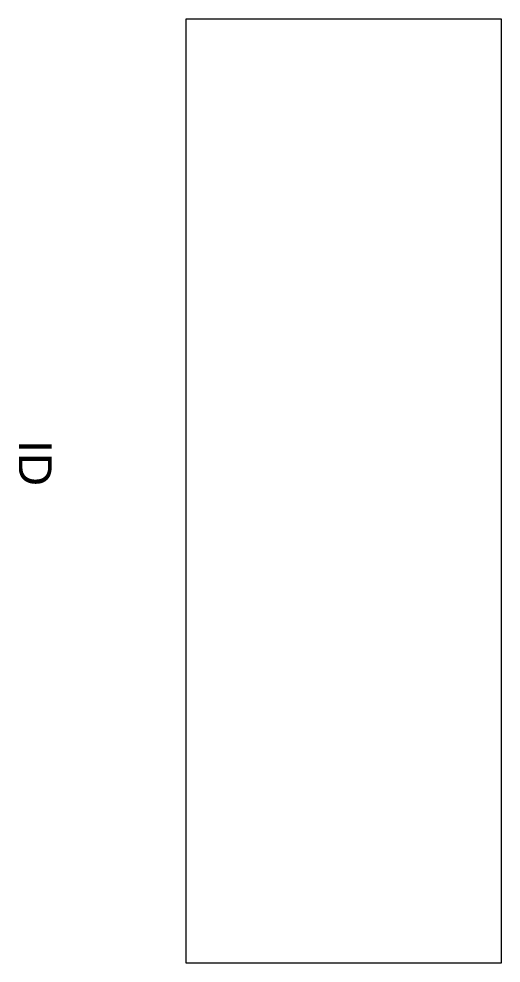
# Model space of a CAD drawing. Header units: inches. Extents: x 298.41 to 303, y 386 to 395.
import ezdxf
from ezdxf.enums import TextEntityAlignment as Align

# ---------------------------------------------------------------- set-up
doc = ezdxf.new("R2010")
doc.units = ezdxf.units.IN
doc.header["$MEASUREMENT"] = 0
doc.styles.add('Dimtext', font='Arial.ttf', dxfattribs={"height": 0.3125})

msp = doc.modelspace()

# ---------------------------------------------------------------- linework, layer by layer
for p, q in [((300, 386), (300, 395)), ((300, 395), (303, 395)), ((300, 386), (300, 395)), ((303, 395), (303, 386)), ((303, 386), (300, 386))]:
    msp.add_line(p, q)

# ---------------------------------------------------------------- texts
at = {"style": 'Dimtext'}
msp.add_attdef('ID', text='999', height=0.3125, rotation=270, dxfattribs=at).set_placement((298.5641, 390.7654), align=Align.MIDDLE_CENTER)

doc.saveas('drawing.dxf')
